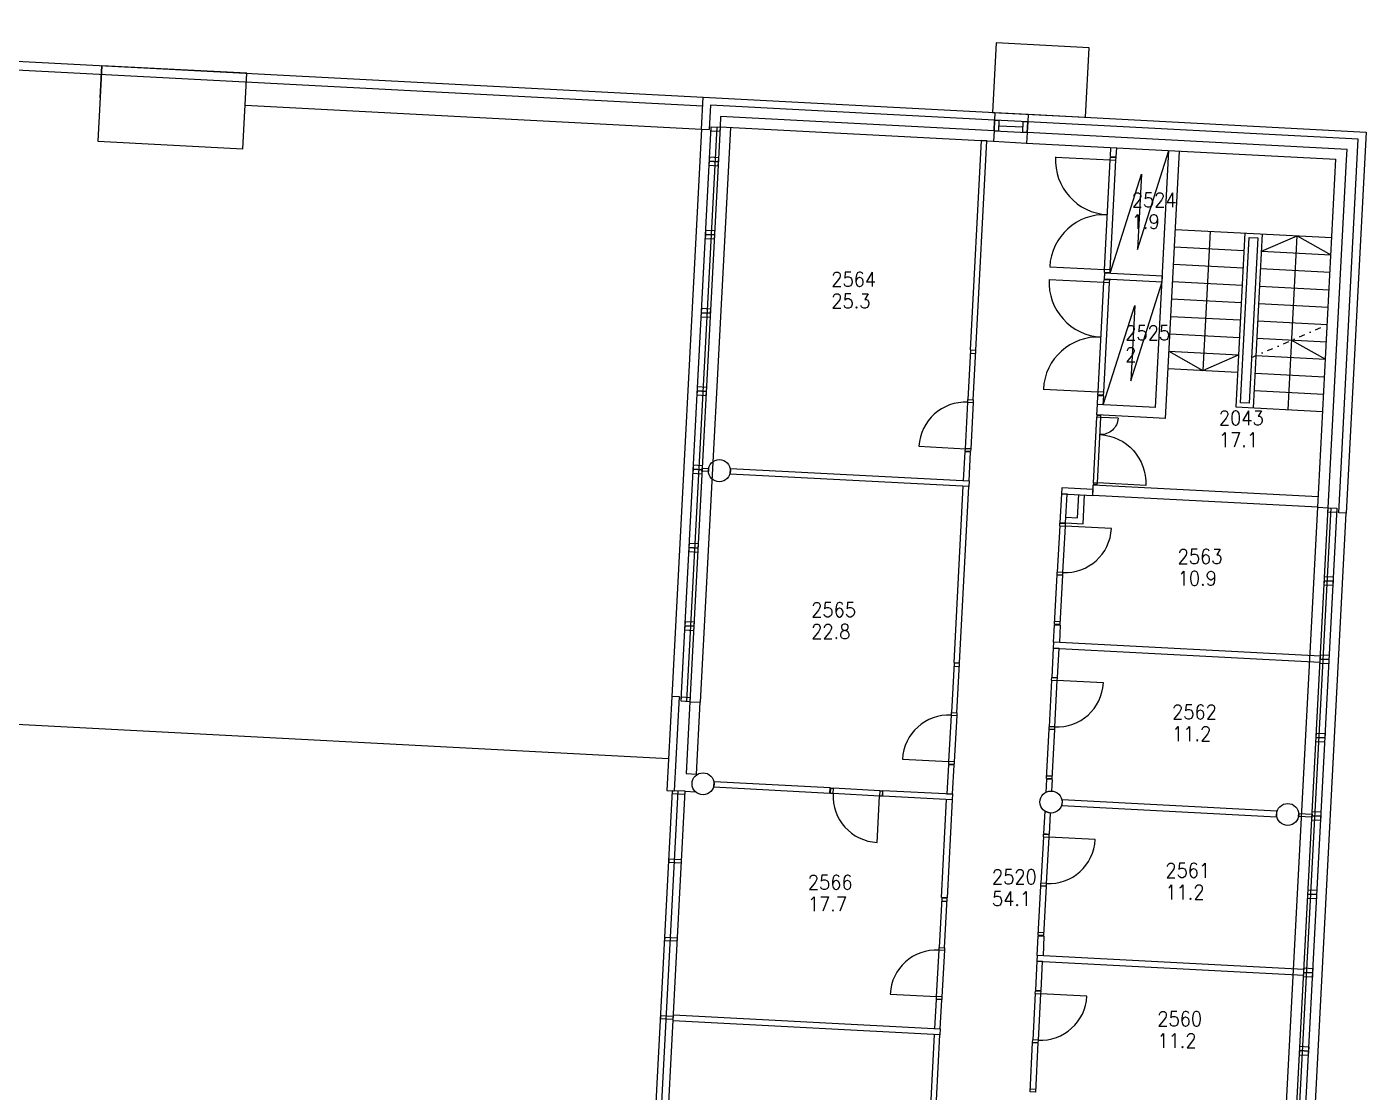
# Model space of a CAD drawing. Extents: x -405 to 179240, y -2585 to 69597.
# Drawn here: x 127780 to 150841, y 49016 to 67360 of the extents above; entities that cross this region are included whole.
import ezdxf

# ---------------------------------------------------------------- set-up
doc = ezdxf.new("R2010")
doc.units = 0
doc.header["$LTSCALE"] = 100
doc.header["$MEASUREMENT"] = 0
doc.linetypes.add('PKL', pattern=[3, 1, -1, 0, -1])
for name, color, linetype in [('ARF2600E0', 8, 'PKL'), ('ART1100T0', 7, 'CONTINUOUS'), ('ART1100T3', 7, 'CONTINUOUS'), ('ART1100TB', 7, 'CONTINUOUS'), ('M00402', 7, 'CONTINUOUS'), ('M06001', 7, 'CONTINUOUS'), ('M06037', 8, 'CONTINUOUS'), ('M06051', 3, 'CONTINUOUS')]:
    doc.layers.add(name, color=color, linetype=linetype)
doc.styles.get("Standard").update_dxf_attribs({"font": 'simplex.shx'})

# ---------------------------------------------------------------- blocks, each defined once
blk = doc.blocks.new('SALAMA')
at = {"layer": 'M00402'}
blk.add_lwpolyline([(0, 0), (0.5, 0.8), (0.5, 0.2), (1, 1)], dxfattribs=at)
blk = doc.blocks.new('aioa_huone')
at = {"layer": 'ART1100T0', "width": 0.9}
blk.add_attdef('HNENUM', (56, 73), '', height=250, dxfattribs=at)
at = {"layer": 'ART1100T3', "width": 0.9}
blk.add_attdef('HNEALA', (56, -302), '', height=250, dxfattribs=at)

msp = doc.modelspace()

# ---------------------------------------------------------------- linework, layer by layer
at = {"layer": 'ARF2600E0', "linetype": 'PKL'}
msp.add_line((148865, 61664), (150171, 62234), dxfattribs=at)
at = {"layer": 'M00402'}
for p, q in [((116268, 67360), (139426, 66147)), ((126866, 66655), (139418, 65997)), ((129042, 66140), (129070, 66689)), ((131538, 66009), (139397, 65597)), ((126277, 55420), (138830, 54762))]:
    msp.add_line(p, q, dxfattribs=at)
for points in [[(144409, 65886), (146007, 65802), (146070, 67000), (144472, 67084)], [(129002, 65391), (131499, 65260), (131567, 66559), (129070, 66689)]]:
    msp.add_lwpolyline(points, close=True, dxfattribs=at)
at = {"layer": 'M06001'}
for p, q in [((144449, 65883), (144443, 65754)), ((144449, 65883), (145019, 65854)), ((145019, 65854), (145012, 65724)), ((139397, 65597), (138886, 55831)), ((139146, 55742), (139665, 65634)), ((139895, 65626), (139376, 55730)), ((139397, 65597), (139527, 65591)), ((144433, 65569), (144423, 65389)), ((144513, 65657), (144932, 65635)), ((145002, 65539), (144993, 65359)), ((144423, 65389), (144993, 65359)), ((146438, 65128), (146446, 65283)), ((146537, 65123), (146546, 65278)), ((146438, 65128), (146537, 65123)), ((147212, 60807), (147444, 65231)), ((147383, 60618), (147624, 65221)), ((150006, 59088), (150320, 65080)), ((150186, 59079), (150500, 65071)), ((146214, 60859), (146222, 61014)), ((146221, 61014), (146321, 61009)), ((146314, 60854), (146322, 61009)), ((146204, 60679), (146214, 60859)), ((147383, 60618), (146204, 60679)), ((147212, 60807), (146214, 60859)), ((146132, 59291), (146141, 59471)), ((150006, 59088), (146132, 59291)), ((150016, 59268), (146141, 59471)), ((149107, 41927), (150006, 59088)), ((149337, 41915), (150236, 59076)), ((150006, 59088), (150186, 59079)), ((149601, 41901), (150497, 58987)), ((150497, 58987), (150367, 58994)), ((139196, 55739), (139376, 55730)), ((138507, 46783), (138896, 54208)), ((138601, 46678), (138996, 54203)), ((138715, 46552), (139115, 54197)), ((139115, 54197), (139292, 54187)), ((141607, 54161), (141612, 54261)), ((142516, 54114), (142521, 54213)), ((145335, 54406), (145323, 54178)), ((145435, 54401), (145335, 54406)), ((145435, 54401), (145424, 54201))]:
    msp.add_line(p, q, dxfattribs=at)
for points in [[(139397, 65597), (139426, 66147), (144449, 65883)], [(144443, 65754), (139549, 66010), (139527, 65591)], [(144433, 65569), (139724, 65816), (139715, 65636), (144423, 65389)], [(145019, 65854), (150841, 65548), (150841, 65548)], [(139048, 55772), (139565, 65639), (139715, 65631), (139196, 55739)], [(150500, 65071), (150510, 65250), (145002, 65539)], [(150704, 65425), (150704, 65425), (145012, 65724)], [(150841, 65548), (150497, 58987)], [(144993, 65359), (150320, 65080)], [(150367, 58994), (150704, 65425)], [(145666, 58817), (145966, 58801), (145992, 59301)], [(145671, 58917), (145871, 58906), (145892, 59306)], [(145458, 56763), (145474, 57065), (145574, 57059), (145558, 56758)], [(139196, 55739), (139131, 54501), (139311, 54492), (139376, 55730)], [(141607, 54161), (139610, 54266), (139615, 54366), (141612, 54261)], [(142521, 54213), (143719, 54151), (143714, 54051), (142516, 54114)], [(143714, 54051), (143626, 52363), (143526, 52368), (143614, 54056)], [(145176, 51371), (145194, 51710), (145293, 51705), (145276, 51365)]]:
    msp.add_lwpolyline(points, dxfattribs=at)
for points in [[(144433, 65569), (145002, 65539), (145012, 65724), (144443, 65754)], [(144508, 65565), (144433, 65569), (144443, 65754), (144517, 65750)], [(145002, 65539), (144927, 65543), (144937, 65728), (145012, 65724)], [(139715, 65631), (139711, 65556), (139561, 65564), (139565, 65639)], [(144309, 65395), (144209, 65400), (144020, 61800), (144120, 61795)], [(139683, 65037), (139680, 64962), (139530, 64970), (139534, 65045)], [(139687, 65112), (139683, 65037), (139534, 65045), (139538, 65119)], [(139618, 63778), (139614, 63704), (139464, 63711), (139468, 63786)], [(139621, 63853), (139618, 63778), (139468, 63786), (139472, 63861)], [(146327, 63021), (147326, 62969), (147331, 63069), (146332, 63121)], [(139551, 62505), (139547, 62430), (139397, 62438), (139401, 62513)], [(139547, 62430), (139543, 62355), (139393, 62363), (139397, 62438)], [(139480, 61157), (139476, 61082), (139326, 61090), (139330, 61165)], [(139476, 61082), (139472, 61007), (139323, 61015), (139326, 61090)], [(143902, 59548), (144002, 59543), (144028, 60037), (143928, 60042)], [(139406, 59734), (139402, 59659), (139252, 59667), (139256, 59742)], [(139410, 59809), (139406, 59734), (139256, 59742), (139260, 59817)], [(139517, 59753), (139514, 59703), (139404, 59709), (139407, 59759)], [(143997, 59443), (139892, 59658), (139898, 59758), (144002, 59543)], [(143997, 59443), (143897, 59449), (143738, 56413), (143838, 56408)], [(145566, 58822), (145666, 58817), (145692, 59316), (145592, 59321)], [(145592, 59321), (146132, 59293), (146137, 59393), (145598, 59421)], [(150336, 59071), (149436, 41910), (149287, 41917), (150186, 59079)], [(150336, 59071), (150332, 58996), (150182, 59004), (150186, 59079)], [(139335, 58386), (139331, 58311), (139181, 58319), (139185, 58394)], [(139339, 58461), (139335, 58386), (139185, 58394), (139189, 58469)], [(150274, 57888), (150270, 57813), (150120, 57821), (150124, 57896)], [(150270, 57813), (150266, 57738), (150116, 57746), (150120, 57821)], [(139264, 57038), (139260, 56963), (139111, 56971), (139114, 57046)], [(139268, 57113), (139264, 57038), (139114, 57046), (139118, 57120)], [(145453, 56663), (150047, 56423), (150052, 56522), (145458, 56763)], [(145427, 56164), (145527, 56159), (145553, 56658), (145453, 56663)], [(150203, 56540), (150199, 56465), (150049, 56472), (150053, 56547)], [(150199, 56465), (150195, 56390), (150046, 56398), (150049, 56472)], [(138801, 54213), (138931, 54206), (139015, 55824), (138886, 55831)], [(139200, 55814), (139196, 55739), (139046, 55747), (139050, 55822)], [(150129, 55116), (150125, 55042), (149975, 55049), (149979, 55124)], [(150133, 55191), (150129, 55116), (149979, 55124), (149983, 55199)], [(143619, 54156), (143719, 54151), (143745, 54650), (143646, 54655)], [(139115, 54197), (138896, 54208), (138893, 54158), (139113, 54147)], [(145601, 53952), (149296, 53758), (149302, 53858), (145607, 54052)], [(145286, 53468), (145386, 53462), (145404, 53822), (145306, 53856)], [(149909, 53801), (149907, 53751), (149677, 53763), (149680, 53813)], [(150058, 53768), (150054, 53693), (149904, 53701), (149908, 53776)], [(150062, 53843), (150058, 53768), (149908, 53776), (149912, 53851)], [(139054, 53018), (138834, 53029), (138831, 52979), (139051, 52968)], [(149987, 52420), (149983, 52345), (149834, 52353), (149838, 52428)], [(149991, 52495), (149987, 52420), (149838, 52428), (149841, 52503)], [(138983, 51670), (138763, 51681), (138761, 51631), (138980, 51620)], [(145144, 50771), (145244, 50766), (145270, 51265), (145171, 51271)], [(145171, 51271), (149764, 51030), (149769, 51130), (145176, 51371)], [(149917, 51072), (149913, 50997), (149763, 51005), (149767, 51080)], [(149921, 51147), (149917, 51072), (149767, 51080), (149771, 51155)], [(143407, 50111), (143507, 50106), (143533, 50605), (143434, 50611)], [(138912, 50322), (138693, 50333), (138690, 50283), (138910, 50272)], [(143502, 50006), (138908, 50247), (138914, 50347), (143507, 50106)], [(143314, 48324), (143414, 48319), (143502, 50006), (143402, 50012)], [(149846, 49724), (149842, 49649), (149692, 49657), (149696, 49732)], [(149850, 49799), (149846, 49724), (149696, 49732), (149700, 49807)]]:
    msp.add_lwpolyline(points, close=True, dxfattribs=at)
for centre in [(139705, 59718), (139423, 54326), (145414, 54012), (149489, 53798)]:
    msp.add_circle(centre, 190, dxfattribs=at)
at = {"layer": 'M06037'}
for p, q in [((147553, 63873), (150250, 63732)), ((148153, 63842), (148027, 61445)), ((148752, 63810), (148595, 60815)), ((148674, 60886), (148823, 63732)), ((148823, 63732), (148973, 63724)), ((148973, 63724), (148823, 60878)), ((149051, 63795), (148894, 60799)), ((149494, 60767), (149651, 63763)), ((147538, 63574), (148736, 63511)), ((149036, 63495), (150234, 63432)), ((147522, 63274), (148720, 63211)), ((149020, 63196), (150218, 63133)), ((147506, 62974), (148705, 62912)), ((149004, 62896), (150203, 62833)), ((147491, 62675), (148689, 62612)), ((148989, 62596), (150187, 62534)), ((147475, 62375), (148673, 62312)), ((148973, 62297), (150171, 62234)), ((147459, 62076), (148658, 62013)), ((148957, 61997), (150155, 61934)), ((149556, 61966), (150140, 61635)), ((147443, 61776), (148642, 61713)), ((148941, 61698), (150140, 61635)), ((147428, 61477), (148626, 61414)), ((148926, 61398), (150124, 61335)), ((148823, 60878), (148674, 60886)), ((148910, 61098), (150108, 61036)), ((148595, 60815), (150093, 60736))]:
    msp.add_line(p, q, dxfattribs=at)
for points in [[(149036, 63495), (149651, 63763), (150234, 63432)], [(147443, 61776), (148027, 61445), (148642, 61713)]]:
    msp.add_lwpolyline(points, dxfattribs=at)
at = {"layer": 'M06051'}
for p, q in [((145490, 65118), (146434, 65069)), ((146335, 63181), (146434, 65069)), ((146526, 65064), (146427, 63176)), ((146434, 65069), (146437, 65118)), ((146434, 65069), (146526, 65064)), ((146437, 65118), (146529, 65114)), ((146529, 65114), (146526, 65064)), ((145392, 63230), (146335, 63181)), ((145380, 63011), (146324, 62962)), ((146225, 61074), (146324, 62962)), ((146416, 62957), (146317, 61069)), ((146324, 62962), (146327, 63011)), ((146324, 62962), (146416, 62957)), ((146327, 63011), (146418, 63006)), ((146333, 63131), (146335, 63181)), ((146425, 63126), (146333, 63131)), ((146427, 63176), (146335, 63181)), ((146418, 63006), (146416, 62957)), ((146427, 63176), (146425, 63126)), ((144028, 61790), (143983, 60941)), ((144025, 61740), (144117, 61735)), ((144119, 61785), (144028, 61790)), ((144075, 60936), (144119, 61785)), ((145281, 61123), (146225, 61074)), ((143939, 60096), (143981, 60896)), ((143981, 60896), (143983, 60941)), ((143981, 60896), (144073, 60891)), ((143983, 60941), (144075, 60936)), ((143983, 60941), (144075, 60936)), ((144073, 60891), (144031, 60092)), ((144075, 60936), (144073, 60891)), ((146222, 61024), (146225, 61074)), ((146314, 61019), (146222, 61024)), ((146317, 61069), (146225, 61074)), ((146317, 61069), (146314, 61019)), ((146204, 60669), (146202, 60640)), ((146274, 60666), (146204, 60669)), ((146272, 60636), (146274, 60666)), ((146143, 59511), (146202, 60640)), ((146272, 60636), (146202, 60640)), ((146213, 59507), (146272, 60636)), ((146569, 60621), (146272, 60636)), ((143139, 60138), (143939, 60096)), ((143936, 60052), (143939, 60096)), ((144028, 60047), (143936, 60052)), ((144031, 60092), (143939, 60096)), ((144031, 60092), (144028, 60047)), ((146143, 59511), (146142, 59481)), ((146143, 59511), (146213, 59507)), ((146211, 59477), (146213, 59507)), ((147045, 59464), (146213, 59507)), ((146142, 59481), (146211, 59477)), ((145563, 58768), (145566, 58812)), ((145566, 58812), (145658, 58807)), ((145658, 58807), (145655, 58763)), ((145563, 58768), (145522, 57968)), ((145563, 58768), (145655, 58763)), ((145655, 58763), (145613, 57963)), ((146455, 58721), (145655, 58763)), ((145475, 57075), (145519, 57923)), ((145519, 57923), (145522, 57968)), ((145611, 57919), (145519, 57923)), ((145519, 57923), (145611, 57919)), ((145613, 57963), (145522, 57968)), ((145611, 57919), (145567, 57070)), ((145613, 57963), (145611, 57919)), ((145567, 57070), (145475, 57075)), ((145477, 57125), (145569, 57120)), ((143745, 56402), (143701, 55553)), ((143743, 56352), (143834, 56348)), ((143837, 56397), (143745, 56402)), ((143793, 55549), (143837, 56397)), ((145424, 56110), (145382, 55310)), ((145424, 56110), (145426, 56154)), ((145424, 56110), (145516, 56105)), ((145426, 56154), (145518, 56149)), ((145516, 56105), (145474, 55305)), ((145518, 56149), (145516, 56105)), ((146316, 56063), (145516, 56105)), ((143656, 54709), (143698, 55509)), ((143698, 55509), (143701, 55553)), ((143698, 55509), (143790, 55504)), ((143701, 55553), (143793, 55549)), ((143701, 55553), (143793, 55549)), ((143790, 55504), (143748, 54704)), ((143793, 55549), (143790, 55504)), ((145335, 54416), (145380, 55265)), ((145380, 55265), (145382, 55310)), ((145472, 55260), (145380, 55265)), ((145380, 55265), (145472, 55260)), ((145474, 55305), (145382, 55310)), ((145472, 55260), (145427, 54411)), ((145474, 55305), (145472, 55260)), ((142857, 54751), (143656, 54709)), ((143654, 54665), (143656, 54709)), ((143746, 54660), (143654, 54665)), ((143748, 54704), (143656, 54709)), ((143748, 54704), (143746, 54660)), ((145338, 54466), (145430, 54461)), ((141617, 54161), (141622, 54252)), ((141622, 54252), (141666, 54250)), ((141661, 54158), (141666, 54250)), ((142466, 54208), (141666, 54250)), ((142466, 54208), (142461, 54116)), ((142466, 54208), (142511, 54206)), ((142511, 54206), (142506, 54114)), ((145427, 54411), (145335, 54416)), ((141661, 54158), (141617, 54161)), ((142461, 54116), (141661, 54158)), ((142419, 53316), (142461, 54116)), ((142506, 54114), (142461, 54116)), ((145283, 53413), (145241, 52613)), ((145283, 53413), (145285, 53458)), ((145283, 53413), (145375, 53408)), ((145285, 53458), (145377, 53453)), ((145375, 53408), (145333, 52609)), ((145377, 53453), (145375, 53408)), ((146175, 53366), (145375, 53408)), ((145239, 52569), (145241, 52613)), ((145333, 52609), (145241, 52613)), ((145333, 52609), (145330, 52564)), ((143533, 52358), (143489, 51509)), ((143625, 52353), (143533, 52358)), ((143581, 51504), (143625, 52353)), ((145194, 51720), (145239, 52569)), ((145330, 52564), (145239, 52569)), ((145239, 52569), (145330, 52564)), ((145330, 52564), (145286, 51715)), ((143531, 52308), (143622, 52303)), ((145286, 51715), (145194, 51720)), ((145197, 51770), (145289, 51765)), ((143444, 50665), (143486, 51465)), ((143486, 51465), (143489, 51509)), ((143486, 51465), (143578, 51460)), ((143489, 51509), (143581, 51504)), ((143489, 51509), (143581, 51504)), ((143578, 51460), (143536, 50660)), ((143581, 51504), (143578, 51460)), ((145142, 50717), (145144, 50761)), ((145144, 50761), (145236, 50757)), ((145236, 50757), (145233, 50712)), ((142645, 50707), (143444, 50665)), ((143442, 50620), (143444, 50665)), ((143534, 50615), (143442, 50620)), ((143536, 50660), (143444, 50665)), ((143536, 50660), (143534, 50615)), ((145142, 50717), (145100, 49917)), ((145142, 50717), (145233, 50712)), ((145233, 50712), (145191, 49912)), ((146033, 50670), (145233, 50712)), ((145053, 49024), (145097, 49873)), ((145097, 49873), (145100, 49917)), ((145189, 49868), (145097, 49873)), ((145097, 49873), (145189, 49868)), ((145191, 49912), (145100, 49917)), ((145189, 49868), (145145, 49019)), ((145191, 49912), (145189, 49868)), ((145145, 49019), (145053, 49024)), ((145055, 49074), (145147, 49069))]:
    msp.add_line(p, q, dxfattribs=at)
for centre, major_axis, start_param, end_param in [((146434, 65069), (668, 668), 2.303835, 3.874631), ((146335, 63181), (-668, 668), -0.837758, 0.733038), ((146324, 62962), (668, 668), 2.303835, 3.874631), ((146225, 61074), (-668, 668), -0.837758, 0.733038), ((143939, 60096), (-566, 566), -0.837758, 0.733038), ((145655, 58763), (566, 566), 3.874631, 5.445427), ((145516, 56105), (566, 566), 3.874631, 5.445427), ((143656, 54709), (-566, 566), -0.837758, 0.733038), ((142461, 54116), (566, 566), 2.303835, 3.874631), ((145375, 53408), (566, 566), 3.874631, 5.445427), ((143444, 50665), (-566, 566), -0.837758, 0.733038), ((145233, 50712), (566, 566), 3.874631, 5.445427)]:
    msp.add_ellipse(centre, major_axis=major_axis, ratio=1, start_param=start_param, end_param=end_param, dxfattribs=at)
at = {"layer": 'M06051', "extrusion": (0, 0, -1)}
for centre, major_axis, start_param, end_param in [((146272, 60636), (-210, 210), 2.408554, 3.979351), ((146213, 59507), (-589, 589), 0.837758, 2.408554)]:
    msp.add_ellipse(centre, major_axis=major_axis, ratio=1, start_param=start_param, end_param=end_param, dxfattribs=at)

# ---------------------------------------------------------------- block references
at = {"layer": 'ART1100TB'}
for p, values in [((146748, 64181), {'HNENUM': '2524', 'HNEALA': '1.9'}), ((141575, 62815), {'HNENUM': '2564', 'HNEALA': '25.3'}), ((146636, 61893), {'HNENUM': '2525', 'HNEALA': '2'}), ((148248, 60427), {'HNENUM': '2043', 'HNEALA': '17.1'}), ((147538, 58042), {'HNENUM': '2563', 'HNEALA': '10.9'}), ((141229, 57125), {'HNENUM': '2565', 'HNEALA': '22.8'}), ((147442, 55365), {'HNENUM': '2562', 'HNEALA': '11.2'}), ((144341, 52526), {'HNENUM': '2520', 'HNEALA': '54.1'}), ((147326, 52637), {'HNENUM': '2561', 'HNEALA': '11.2'}), ((141171, 52433), {'HNENUM': '2566', 'HNEALA': '17.7'}), ((147188, 50082), {'HNENUM': '2560', 'HNEALA': '11.2'})]:
    msp.add_blockref('aioa_huone', p, dxfattribs=at).add_auto_attribs(values)
at = {"layer": 'M00402', "xscale": 900.0000000026753, "yscale": 2164.999999953941, "zscale": 900.0000000026753, "rotation": 357.0000000000621}
for p in [(146432, 63116), (146314, 60854)]:
    msp.add_blockref('SALAMA', p, dxfattribs=at)

doc.saveas('drawing.dxf')
